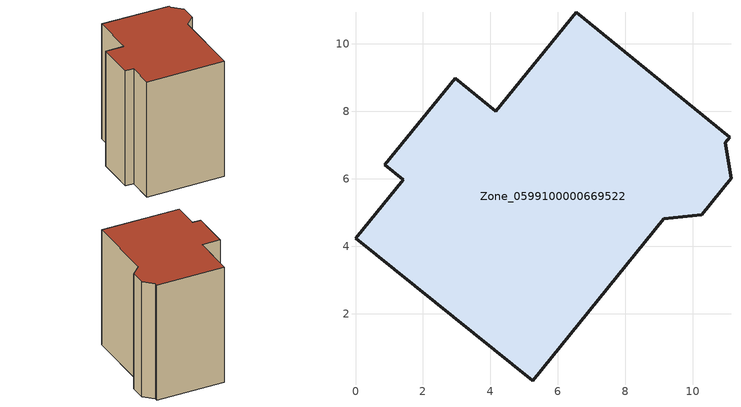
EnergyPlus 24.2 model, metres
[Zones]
Zone_0599100000669522
 floor ground (C_G): 0,4.24 1.42,5.97 0.86,6.43 2.95,8.99 4.15,8.01 6.54,10.94 11.09,7.24 10.96,7.08 11.13,6.02 10.26,4.93 9.14,4.83 5.25,0.02 z0
 wall outside (C_F): 1.42,5.97 0,4.24 5.25,0.02 9.14,4.83 10.26,4.93 11.13,6.02 10.96,7.08 11.09,7.24 6.54,10.94 4.15,8.01 2.95,8.99 0.86,6.43 1.42,5.97 z0:10.35
 roof outside (C_R): 4.15,8.01 2.95,8.99 0.86,6.43 1.42,5.97 0,4.24 5.25,0.02 9.14,4.83 10.26,4.93 11.13,6.02 10.96,7.08 11.09,7.24 6.54,10.94 z10.35
[BUILDING]
Pand.0599100000669522: North Axis=0; Terrain=City; Loads Convergence Tolerance Value=0.04; Temperature Convergence Tolerance Value=0.4; Solar Distribution=FullExterior; Maximum Number of Warmup Days=25; Minimum Number of Warmup Days=1
[Site:Location]
Rotterdam.The.Hague.AP_ZH_NLD Design_Conditions: Latitude=51.96; Longitude=4.45; Time Zone=1; Elevation=-4.5
[SITE:GROUNDTEMPERATURE:BUILDINGSURFACE]
18, 18, 18, 18, 18, 18, 18, 18, 18, 18, 18, 18
[MATERIAL] Thermal Absorptance=0.9; Solar Absorptance=0.7; Visible Absorptance=0.7
Name | Roughness | Thickness | Conductivity | Density | Specific Heat
G.TI.1946 | MediumSmooth | 0.15 | 1 | 540 | 1210
F.TI.1946 | Rough | 0.3 | 0.857143 | 1920 | 840
R.TI.1946 | MediumRough | 0.2 | 0.1 | 1500 | 1000
[CONSTRUCTION]
C_G: G.TI.1946
C_F: F.TI.1946
C_R: R.TI.1946
[ZONE]
Zone_0599100000669522: Type=1; Multiplier=1; Ceiling Height=Autocalculate; Volume=Autocalculate; Floor Area=autocalculate; Part of Total Floor Area=Yes
[ZONEINFILTRATION:DESIGNFLOWRATE]
Infil_Zone_0599100000669522: Zone or ZoneList or Space or SpaceList=Zone_0599100000669522; Schedule=AlwaysOn; Design Flow Rate Calculation Method=Flow/Area; Flow Rate per Floor Area=0.003; Constant Term Coefficient=1; Temperature Term Coefficient=0; Velocity Term Coefficient=0; Velocity Squared Term Coefficient=0
[HVACTEMPLATE:ZONE:IDEALLOADSAIRSYSTEM]
Zone_0599100000669522: Maximum Heating Supply Air Temperature=50; Minimum Cooling Supply Air Temperature=13; Maximum Heating Supply Air Humidity Ratio=0.0156; Minimum Cooling Supply Air Humidity Ratio=0.0077; Heating Limit=NoLimit; Cooling Limit=NoLimit; Dehumidification Control Type=ConstantSensibleHeatRatio; Cooling Sensible Heat Ratio=0.7; Dehumidification Setpoint=60; Humidification Control Type=None; Humidification Setpoint=30; Outdoor Air Method=None; Outdoor Air Flow Rate per Person=0.00944; Outdoor Air Flow Rate per Zone Floor Area=0; Outdoor Air Flow Rate per Zone=0; Demand Controlled Ventilation Type=None; Outdoor Air Economizer Type=NoEconomizer; Heat Recovery Type=None; Sensible Heat Recovery Effectiveness=0.7; Latent Heat Recovery Effectiveness=0.65
[ZONECONTROL:THERMOSTAT]
ThermostatControl_Zone_0599100000669522: Zone or ZoneList=Zone_0599100000669522; Control Type Schedule=DualSetpointControlType; Control 1=Thermostat_Zone_0599100000669522; Temperature Difference Between Cutout And Setpoint=0
[THERMOSTATSETPOINT:DUALSETPOINT]
Thermostat_Zone_0599100000669522: Heating Setpoint Temperature Schedule=HeatingSetpoint_Zone_0599100000669522; Cooling Setpoint Temperature Schedule=CoolingSetpoint_Zone_0599100000669522
[SCHEDULE:COMPACT]
HeatingSetpoint_Zone_0599100000669522: Through: 12/31, For: AllDays, Until: 24:00, 21
CoolingSetpoint_Zone_0599100000669522: Through: 12/31, For: AllDays, Until: 24:00, 24
DualSetpointControlType: Through: 12/31, For: AllDays, Until: 24:00, 4
AlwaysOn: Through: 12/31, For: AllDays, Until: 24:00, 1
